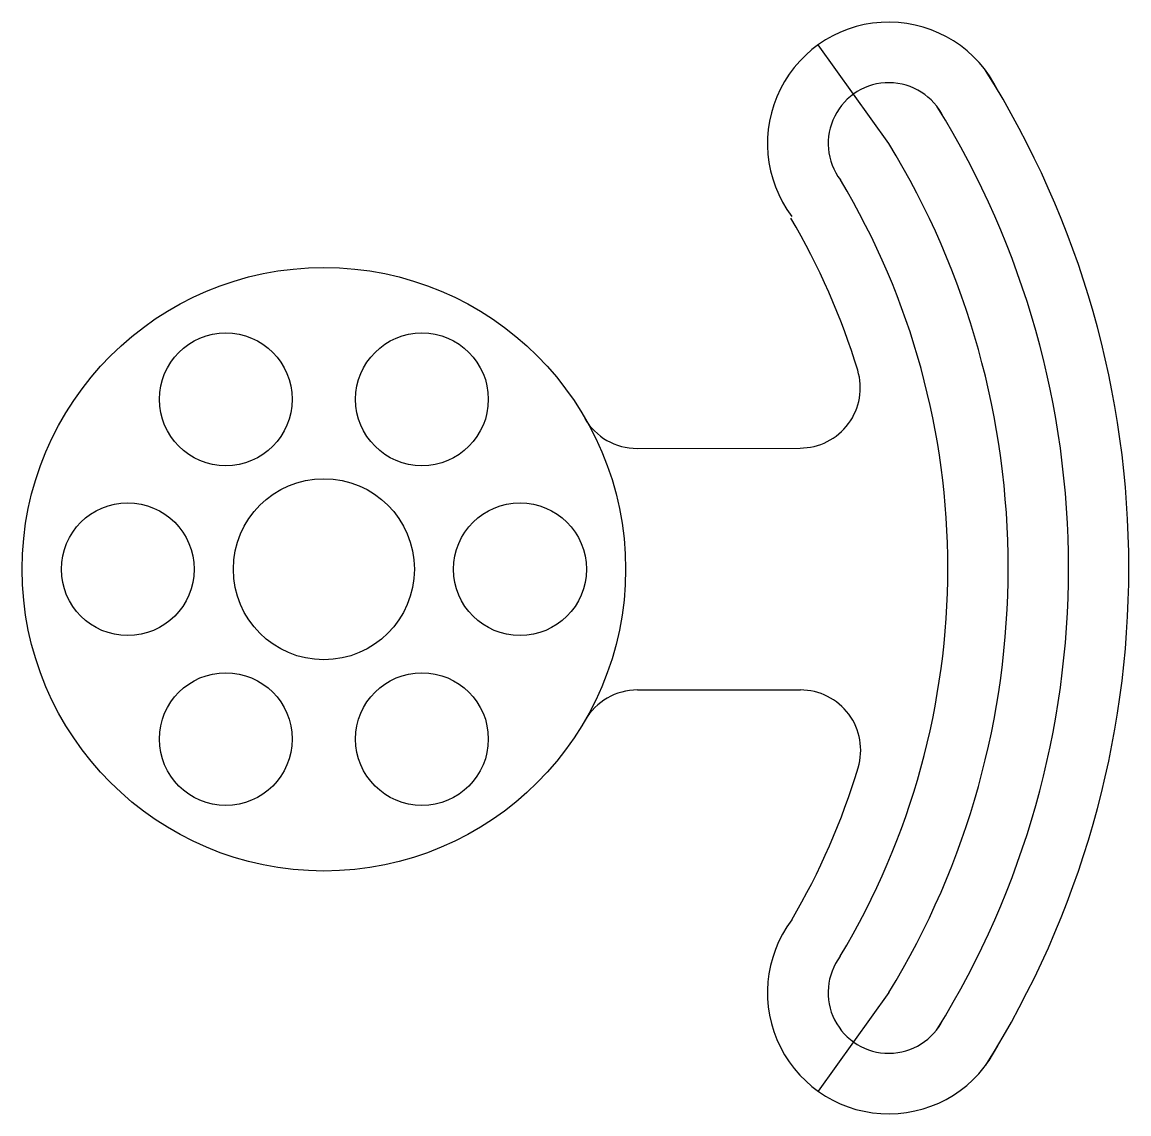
# Model space of a CAD drawing. Header units: millimetres. Extents: x 2700 to 2883, y 1410 to 1591.
import ezdxf

# ---------------------------------------------------------------- set-up
doc = ezdxf.new("R2010")
doc.units = ezdxf.units.MM

msp = doc.modelspace()

# ---------------------------------------------------------------- linework, layer by layer
for p, q in [((2843.55, 1570.43), (2831.83, 1586.76)), ((2801.84, 1519.89), (2828.84, 1519.95)), ((2801.89, 1479.88), (2828.89, 1479.88)), ((2843.54, 1429.73), (2831.82, 1413.41))]:
    msp.add_line(p, q)
for centre, radius in [((2749.93, 1499.88), 50), ((2733.68, 1528.03), 11), ((2766.18, 1528.03), 11), ((2749.93, 1499.88), 15), ((2717.43, 1499.88), 11), ((2782.43, 1499.88), 11), ((2733.68, 1471.74), 11), ((2766.18, 1471.74), 11)]:
    msp.add_circle(centre, radius)
for centre, radius, start, end in [((2843.54, 1570.42), 20.1, 25.8037, 217), ((2728.33, 1500.09), 155, 327.8837, 32.1266), ((2843.55, 1570.43), 10.05, 25.8046, 217), ((2728.33, 1500.09), 145, 328.2108, 31.7896), ((2728.33, 1500.09), 135, 328.5866, 31.4025), ((2728.33, 1500.09), 125, 329.0228, 30.953), ((2728.33, 1499.5), 115, 16.8561, 30.5991), ((2828.82, 1529.95), 10, 270.1344, 16.8561), ((2801.82, 1529.89), 10, 210.1344, 270.1344), ((2801.89, 1469.88), 10, 90, 150), ((2828.89, 1469.88), 10, 343.2782, 90), ((2728.33, 1500.09), 115, 329.5353, 343.2782), ((2843.53, 1429.74), 20.09, 143.1526, 334.0217), ((2843.54, 1429.73), 10.05, 143.1526, 334.0209)]:
    msp.add_arc(centre, radius, start, end)

doc.saveas('drawing.dxf')
